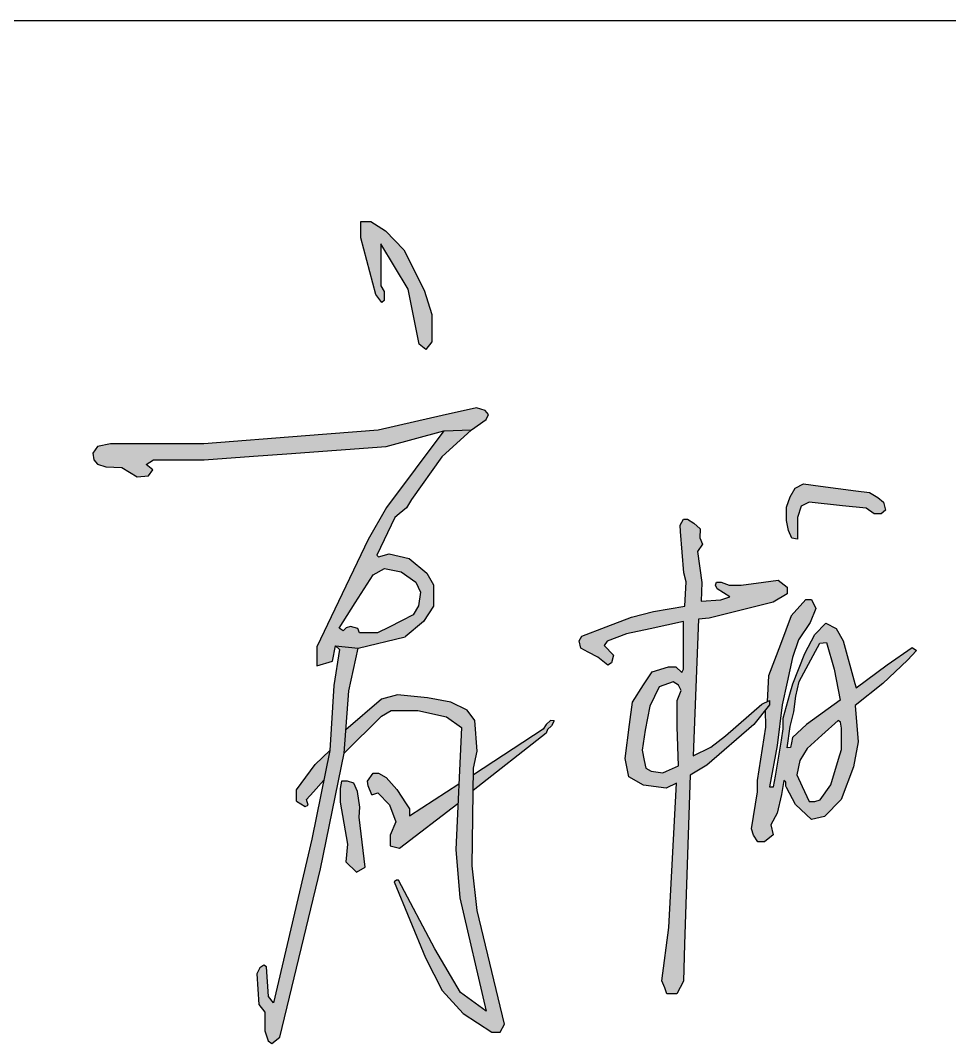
# Model space of a CAD drawing. Extents: x -417156 to 1571408, y 205758 to 1045562.
# Drawn here: x 920035 to 920841, y 1024938 to 1025826 of the extents above; entities that cross this region are included whole.
import ezdxf

# ---------------------------------------------------------------- set-up
doc = ezdxf.new("R2010")
doc.units = 0
doc.header["$LTSCALE"] = 1000
doc.header["$MEASUREMENT"] = 0
doc.layers.get('0').update_dxf_attribs({"linetype": 'CONTINUOUS'})
doc.layers.add('PUB_TITLE', color=4, linetype='CONTINUOUS')

msp = doc.modelspace()

# ---------------------------------------------------------------- hatches: boundary and pattern name
h = msp.add_hatch(color=256)
h.paths.add_polyline_path([(920351.69, 1025643.02), (920339.08, 1025651.35), (920330.54, 1025651.35), (920330.54, 1025637.04), (920343.36, 1025587.95), (920348.48, 1025580.9), (920350.63, 1025582.77), (920350.63, 1025585.54), (920350.63, 1025590.65), (920347.86, 1025595.55), (920347.86, 1025605.99), (920347.86, 1025631.97), (920371.54, 1025592.63), (920380.91, 1025544.72), (920386.67, 1025540.22), (920392.06, 1025546.96), (920392.06, 1025570.66), (920385.23, 1025591.79), (920367.71, 1025626.8)])
h.paths.add_polyline_path([(920402.37, 1025469.5), (920426.3, 1025470.47), (920439.01, 1025479.33), (920441, 1025483.67), (920438.29, 1025487.39), (920430.63, 1025489.59), (920400.93, 1025482.79), (920377.07, 1025477.34), (920345.54, 1025470.12), (920282.3, 1025465.22), (920194.37, 1025458.4), (920113.42, 1025458.4), (920102.04, 1025456.07), (920097.86, 1025450.32), (920098.83, 1025444.51), (920101.94, 1025440.85), (920109.17, 1025438.51), (920123.04, 1025437.87), (920136.57, 1025429.78), (920146.32, 1025430.49), (920150.12, 1025435.72), (920144.18, 1025440.47), (920150.6, 1025444.51), (920194.59, 1025444.51), (920237.4, 1025447.6), (920266.33, 1025449.68), (920352.46, 1025455.9)])
h.paths.add_polyline_path([(920360.02, 1025394.34), (920363.79, 1025397.55), (920370.09, 1025402.92), (920374.29, 1025410.14), (920400.7, 1025447.09), (920426.3, 1025470.47), (920402.37, 1025469.5), (920352.67, 1025403.2), (920336.71, 1025375.21), (920307.93, 1025314.86), (920292.37, 1025282.22), (920292.37, 1025265.78), (920305.8, 1025269.82), (920308.58, 1025283.15), (920327.99, 1025280.93), (920368.95, 1025291.01), (920384.88, 1025304.07), (920393.57, 1025317.52), (920393.57, 1025336.14), (920387.77, 1025346.28), (920372.46, 1025358.92), (920354.98, 1025362.88), (920345.68, 1025360.21), (920344.43, 1025361.89)])
h.paths.add_polyline_path([(920351.05, 1025350.3), (920365.26, 1025347.21), (920378.09, 1025338.39), (920382.22, 1025329.69), (920380.5, 1025317.78), (920375.8, 1025309.87), (920365.6, 1025304.78), (920354.87, 1025299.42), (920344.75, 1025294.37), (920329.14, 1025294.37), (920327.72, 1025298.11), (920321.52, 1025299.92), (920317.81, 1025298.62), (920315.16, 1025296.2), (920311.49, 1025298.53), (920325.48, 1025320.37), (920341.02, 1025344.63)], flags=16)
h.paths.add_polyline_path([(920319.87, 1025243.95), (920327.99, 1025280.93), (920308.58, 1025283.15), (920311.94, 1025279.95), (920306.9, 1025248.75), (920303.51, 1025192.41), (920287.97, 1025115.36), (920254.64, 1024973.29), (920250.21, 1024978.77), (920248.69, 1025004.5), (920246.29, 1025006.1), (920242.91, 1025003.7), (920240.32, 1024998.55), (920242.08, 1024971.89), (920247.09, 1024965.29), (920247.09, 1024948.91), (920250.05, 1024940.26), (920253.3, 1024938.03), (920260.17, 1024943.63), (920295.57, 1025089.66), (920315.85, 1025190.02)])
h.paths.add_polyline_path([(920408.4, 1025234.26), (920388.23, 1025237.9), (920362.16, 1025240.6), (920348.47, 1025236.94), (920317.35, 1025210.2), (920315.85, 1025190.02), (920348.36, 1025222.06), (920356.62, 1025226.97), (920379.85, 1025226.97), (920404.65, 1025221.61), (920417.61, 1025212.24), (920412.87, 1025106.48), (920416.16, 1025064.39), (920439.06, 1024966.08), (920416.77, 1024982.34), (920394.47, 1025020.24), (920363.14, 1025079.68), (920361.22, 1025079.81), (920359.46, 1025078.23), (920386.36, 1025012.49), (920400.83, 1024983.95), (920419.24, 1024964.07), (920444.1, 1024947.92), (920451.31, 1024947.92), (920455.05, 1024954.9), (920431.4, 1025053.51), (920427.09, 1025092.19), (920428.18, 1025177.05), (920431.18, 1025191.59), (920429.27, 1025218.34), (920422.49, 1025227.31)])
h.paths.add_polyline_path([(920303.51, 1025192.41), (920290.84, 1025180.02), (920274.71, 1025158.26), (920274.71, 1025148.25), (920282.04, 1025143.6), (920284.73, 1025144.81), (920283.32, 1025149.63), (920289.32, 1025156.4), (920298.29, 1025166.52)], flags=17)
h.paths.add_polyline_path([(920414.66, 1025146.3), (920415.42, 1025163.33), (920372.52, 1025135.51), (920372.52, 1025141.7), (920369.69, 1025146.07), (920361.69, 1025158.45), (920352.33, 1025168.71), (920345.83, 1025172.63), (920341, 1025172.63), (920336.32, 1025165.69), (920336.76, 1025161.58), (920339.94, 1025153.84), (920345.11, 1025155.56), (920355.24, 1025145.23), (920360.84, 1025130.37), (920355.88, 1025118.75), (920355.88, 1025109.7), (920363.93, 1025107.55)], flags=17)
h.paths.add_polyline_path([(920328.93, 1025134.48), (920329.62, 1025143.21), (920327.59, 1025156.73), (920324.2, 1025164.04), (920318.79, 1025165.55), (920313.63, 1025165.55), (920312.56, 1025159.32), (920312.56, 1025147.55), (920318.74, 1025110.89), (920317.43, 1025095.65), (920326.53, 1025086.82), (920334.3, 1025091.1)])
h.paths.add_polyline_path([(920491.05, 1025207.22), (920492.16, 1025210.62), (920495.63, 1025213.79), (920498.09, 1025217.91), (920494.83, 1025218.35), (920491.18, 1025214.98), (920488.55, 1025210.67), (920428.11, 1025171.13), (920427.93, 1025157.55)])
for color, points in [(250, [(920351.69, 1025643.02), (920339.08, 1025651.35), (920330.54, 1025651.35), (920330.54, 1025637.04), (920343.36, 1025587.95), (920348.48, 1025580.9), (920350.63, 1025582.77), (920350.63, 1025585.54), (920350.63, 1025590.65), (920347.86, 1025595.55), (920347.86, 1025605.99), (920347.86, 1025631.97), (920371.54, 1025592.63), (920380.91, 1025544.72), (920386.67, 1025540.22), (920392.06, 1025546.96), (920392.06, 1025570.66), (920385.23, 1025591.79), (920367.71, 1025626.8)]), (256, [(920097.86, 1025450.32), (920098.83, 1025444.51), (920101.94, 1025440.85), (920109.17, 1025438.51), (920123.04, 1025437.87), (920136.57, 1025429.78), (920146.32, 1025430.49), (920150.12, 1025435.72), (920144.18, 1025440.47), (920150.6, 1025444.51), (920194.59, 1025444.51), (920237.4, 1025447.6), (920266.33, 1025449.68), (920352.46, 1025455.9), (920402.37, 1025469.5), (920426.3, 1025470.47), (920439.01, 1025479.33), (920441, 1025483.67), (920438.29, 1025487.39), (920430.63, 1025489.59), (920400.93, 1025482.79), (920377.07, 1025477.34), (920345.54, 1025470.12), (920282.3, 1025465.22), (920194.37, 1025458.4), (920113.42, 1025458.4), (920102.04, 1025456.07)]), (250, [(920778.8, 1025411.86), (920771.5, 1025416.06), (920759.74, 1025417.59), (920728.94, 1025421.61), (920714.23, 1025423.52), (920707.2, 1025419.85), (920702.73, 1025412.5), (920699.69, 1025403.4), (920699.69, 1025391.74), (920701.28, 1025383.08), (920704.24, 1025376.49), (920709.05, 1025375.69), (920709.05, 1025385.84), (920709.05, 1025394.48), (920712.42, 1025404.36), (920719.33, 1025407.84), (920748.13, 1025404.69), (920768.68, 1025402.45), (920775.75, 1025397.51), (920781.59, 1025397.51), (920785.52, 1025400.77), (920783.84, 1025407.84)]), (256, [(920699.69, 1025391.74), (920701.28, 1025383.08), (920704.24, 1025376.49), (920709.05, 1025375.69), (920709.05, 1025385.84), (920709.05, 1025394.48), (920712.42, 1025404.36), (920719.33, 1025407.84), (920748.13, 1025404.69), (920768.68, 1025402.45), (920775.75, 1025397.51), (920781.59, 1025397.51), (920785.52, 1025400.77), (920783.84, 1025407.84), (920778.8, 1025411.86), (920771.5, 1025416.06), (920759.74, 1025417.59), (920728.94, 1025421.61), (920714.23, 1025423.52), (920707.2, 1025419.85), (920702.73, 1025412.5), (920699.69, 1025403.4)]), (256, [(920428.11, 1025171.13), (920427.93, 1025157.55), (920491.05, 1025207.22), (920492.16, 1025210.62), (920495.63, 1025213.79), (920498.09, 1025217.91), (920494.83, 1025218.35), (920491.18, 1025214.98), (920488.55, 1025210.67)])]:
    msp.add_hatch(color=color).paths.add_polyline_path(points)
h = msp.add_hatch(color=256)
h.paths.add_polyline_path([(920622.32, 1025365.02), (920626.81, 1025371.43), (920624.54, 1025376.68), (920624.59, 1025384.65), (920619.17, 1025389.43), (920613.73, 1025392.96), (920610.2, 1025392.96), (920607.27, 1025387.91), (920607.7, 1025382.38), (920610.49, 1025346.38), (920612.48, 1025338.49), (920611.38, 1025317.44), (920584.36, 1025312.85), (920565.16, 1025308.05), (920543.04, 1025299.48), (920522.06, 1025291.36), (920519.7, 1025287.29), (920521.31, 1025280.95), (920527.57, 1025277.73), (920535.96, 1025273.4), (920544.75, 1025266.19), (920547.81, 1025268.25), (920549.61, 1025274.99), (920541.58, 1025283.36), (920543.95, 1025287.15), (920560.95, 1025293.52), (920581.34, 1025297.97), (920610.33, 1025304.3), (920610.33, 1025262.75), (920608.83, 1025259.99), (920603.53, 1025264.92), (920597.14, 1025264.92), (920582.94, 1025260.55), (920575.67, 1025249.28), (920565.94, 1025234.2), (920563.46, 1025214.77), (920559.71, 1025185.42), (920562.95, 1025169.47), (920575.67, 1025162.08), (920595.34, 1025159.53), (920604.13, 1025163.92), (920597.56, 1025038.76), (920591.6, 1024992.33), (920593.94, 1024986.22), (920595.82, 1024981.3), (920604.44, 1024981.3), (920610.19, 1024992.22), (920611.24, 1025024.37), (920616.01, 1025170.85), (920630.46, 1025179.69), (920671.24, 1025214.85), (920684.73, 1025231.81), (920684.74, 1025235.79), (920678.07, 1025232.58), (920646.54, 1025205.04), (920633.92, 1025195.23), (920618.51, 1025187.76), (920623.22, 1025306.22), (920632.48, 1025307), (920656.82, 1025313.16), (920688.07, 1025321.07), (920700.15, 1025328.15), (920700.15, 1025333.98), (920692.33, 1025340.16), (920679.53, 1025338.35), (920660.36, 1025335.64), (920649.74, 1025335.64), (920643.01, 1025338.41), (920638.86, 1025338.41), (920638.04, 1025335.64), (920639.43, 1025332.63), (920650.33, 1025325.64), (920642.76, 1025322.87), (920625.54, 1025321.83), (920626.21, 1025337.97)])
h.paths.add_polyline_path([(920601.19, 1025251.94), (920605.87, 1025248.9), (920608.31, 1025244.22), (920604.65, 1025235.69), (920604.65, 1025212.73), (920605.87, 1025178.99), (920595.57, 1025174.4), (920592.26, 1025172.99), (920582.32, 1025174.4), (920577.55, 1025177.03), (920576.2, 1025183.63), (920574.39, 1025192.45), (920576.99, 1025209.88), (920581.06, 1025230.81), (920589.19, 1025247.47)], flags=16)
h.paths.add_polyline_path([(920778.8, 1025411.86), (920771.5, 1025416.06), (920759.74, 1025417.59), (920728.94, 1025421.61), (920714.23, 1025423.52), (920707.2, 1025419.85), (920702.73, 1025412.5), (920699.69, 1025403.4), (920699.69, 1025391.74), (920701.28, 1025383.08), (920704.24, 1025376.49), (920709.05, 1025375.69), (920709.05, 1025385.84), (920709.05, 1025394.48), (920712.42, 1025404.36), (920719.33, 1025407.84), (920748.13, 1025404.69), (920768.68, 1025402.45), (920775.75, 1025397.51), (920781.59, 1025397.51), (920785.52, 1025400.77), (920783.84, 1025407.84)])
h.paths.add_polyline_path([(920704.89, 1025273.04), (920710.05, 1025288.28), (920720.14, 1025303.29), (920725.07, 1025315.61), (920721.26, 1025323.39), (920716.23, 1025323.39), (920703.73, 1025309.11), (920694.3, 1025284.14), (920684.09, 1025257.13), (920682.69, 1025234.8), (920684.74, 1025235.79), (920684.73, 1025231.81), (920681.35, 1025227.56), (920681.67, 1025212.54), (920674.5, 1025166.28), (920674.5, 1025156.31), (920669.3, 1025124.23), (920671, 1025118.75), (920674.7, 1025113.07), (920680.39, 1025113.07), (920688.08, 1025119.04), (920686.03, 1025127.79), (920691.52, 1025137.98), (920695.14, 1025154.11), (920697.21, 1025166.13), (920699.1, 1025164.9), (920699.1, 1025161.33), (920699.7, 1025160.2), (920707.44, 1025145.54), (920721.17, 1025132.42), (920732.66, 1025135.05), (920746.85, 1025149.72), (920757.56, 1025178.09), (920761.79, 1025199.73), (920759.12, 1025231.44), (920783.26, 1025250.47), (920804.47, 1025270.74), (920812.38, 1025279.18), (920808.7, 1025281.6), (920786.86, 1025266.73), (920759.93, 1025246.63), (920758.91, 1025250.33), (920748.7, 1025287.36), (920742.55, 1025298.12), (920733.74, 1025302.73), (920724.09, 1025292.95), (920715.56, 1025276.46), (920705.01, 1025250.06), (920702.56, 1025241.18), (920696.83, 1025220.36), (920696.83, 1025211), (920695.13, 1025201.22), (920690.13, 1025169.89), (920688.23, 1025160.77), (920684.8, 1025160.77), (920691.43, 1025196.75), (920695.87, 1025231.85), (920700.18, 1025251.54)])
h.paths.add_polyline_path([(920716.67, 1025263.35), (920722.73, 1025274.7), (920728.4, 1025285.35), (920734.35, 1025286.1), (920741.02, 1025262.8), (920746.09, 1025235.82), (920716.96, 1025214.77), (920704.66, 1025203.69), (920703.83, 1025199), (920703.12, 1025194.98), (920700.13, 1025194.73), (920702.85, 1025213.01), (920705.93, 1025225.73), (920707.64, 1025239.51), (920710.7, 1025252.13)], flags=16)
h.paths.add_polyline_path([(920744.32, 1025218.27), (920746.5, 1025216.83), (920747.18, 1025211.72), (920747.18, 1025193.23), (920744.67, 1025184.89), (920737.93, 1025162.46), (920728.88, 1025149.46), (920724.1, 1025148.08), (920719.28, 1025148.08), (920713.26, 1025161.1), (920708.66, 1025171.08), (920711.13, 1025183.55), (920717.46, 1025194.08), (920730.32, 1025205.66)], flags=16)
h.paths.add_polyline_path([(920960.02, 1025521.32), (920986.85, 1025519.88), (920999.42, 1025516.74), (921017.8, 1025515.17), (921032.09, 1025513.94), (921045.11, 1025510.97), (921067.27, 1025508.68), (921092.47, 1025506.08), (921123.77, 1025506.08), (921142.24, 1025508.03), (921149.63, 1025505.21), (921163.1, 1025508.03), (921167.9, 1025509.78), (921171.44, 1025513.1), (921171.44, 1025516.96), (921167.04, 1025520.07), (921163.18, 1025521.46), (921116.34, 1025519.6), (921106.07, 1025519.2), (921099.91, 1025518.1), (921026.4, 1025527.86), (921010.97, 1025527.86), (920991.54, 1025533.72), (920973.64, 1025533.72), (920961.62, 1025535.08), (920944.41, 1025532.5), (920931.16, 1025527.47), (920923.39, 1025521.39), (920916.65, 1025520.51), (920912.28, 1025513.8), (920908.74, 1025508.5), (920908.74, 1025499.01), (920911.94, 1025494.1), (920916.64, 1025492.02), (920922.52, 1025493.49), (920927.17, 1025506.21), (920936.23, 1025513.31), (920948.96, 1025518.2)])
h.paths.add_polyline_path([(920952.61, 1025374.87), (920943.94, 1025383.87), (920934.59, 1025383.87), (920931.86, 1025380.08), (920940.84, 1025363.65), (920945.37, 1025357.45), (920947.22, 1025350.4), (920950.23, 1025345.15), (920953.96, 1025345.49), (920956.85, 1025348.04), (920957.87, 1025357.55)])
h.paths.add_polyline_path([(921044.48, 1025433.51), (921051.41, 1025434.77), (921054.06, 1025437.19), (921054.2, 1025440.39), (921049.4, 1025449.24), (921043.43, 1025452.41), (921034.96, 1025450.06), (921030.86, 1025443.31), (921006.62, 1025315.82), (920999.96, 1025246.37), (920994.36, 1025239.02), (920994.36, 1025228.24), (920998.77, 1025223.37), (921005.03, 1025225.34), (921013.97, 1025230.21), (921028.47, 1025241.11), (921032.64, 1025251.08), (921044.57, 1025266.46), (921044.86, 1025275.44), (921048.6, 1025279.64), (921048.6, 1025265.49), (921046.96, 1025250.97), (921043.63, 1025233.15), (921042.02, 1025192.93), (921043, 1025147.31), (921037.41, 1025149.79), (921034.51, 1025141.93), (921040.1, 1025131.37), (921040.1, 1025119.58), (921041.89, 1025111.06), (921046.2, 1025107.11), (921047.28, 1025104.1), (921052.3, 1025104.1), (921056.54, 1025105.96), (921058.2, 1025111.27), (921057.98, 1025129.58), (921055.17, 1025136.08), (921055.17, 1025164.22), (921057.44, 1025191.02), (921056.54, 1025229.99), (921060.21, 1025243.91), (921061.07, 1025247.2), (921061.07, 1025253.07), (921062.35, 1025270.2), (921061.88, 1025285.79), (921066.27, 1025303.88), (921083.29, 1025327.83), (921103.97, 1025351.5), (921118.6, 1025362.65), (921125.04, 1025369.22), (921125.87, 1025373.74), (921124.71, 1025379.53), (921111.06, 1025382.26), (921097.6, 1025382.26), (921064.52, 1025383.51), (921050.15, 1025378.17), (921038.31, 1025375.84), (921030.71, 1025375.84), (921030.71, 1025380.49)])
h.paths.add_polyline_path([(921031.04, 1025363.14), (921055.17, 1025362.76), (921057.71, 1025358.44), (921060.38, 1025358.44), (921068.12, 1025358.43), (921062.54, 1025364.53), (921065.2, 1025371.51), (921100.63, 1025369.74), (921102.74, 1025366.51), (921091.68, 1025353.92), (921086.54, 1025351.6), (921078.65, 1025343.89), (921070.4, 1025332.54), (921068.39, 1025332.54), (921067.62, 1025336.78), (921070.67, 1025340.44), (921070.67, 1025344.51), (921064.36, 1025348.78), (921056.85, 1025348.1), (921053.95, 1025340.53), (921055.24, 1025331.99), (921053.6, 1025306.67), (921044.12, 1025290.2), (921028.8, 1025263.62), (921013.97, 1025245.42), (921011.07, 1025246.23), (921014.31, 1025254.43), (921013.87, 1025265.67), (921016.59, 1025269.02), (921016.85, 1025279.29), (921016.03, 1025286.88), (921020.35, 1025291.94), (921020.35, 1025304.41), (921021.65, 1025322.61), (921027.49, 1025358.19)], flags=16)
h.paths.add_polyline_path([(920948.99, 1025245.68), (920941.67, 1025253.3), (920941.67, 1025261.51), (920945.05, 1025273.14), (920946.12, 1025274.42), (920951.08, 1025274.42), (920953.22, 1025279.91), (920950.94, 1025287.13), (920947.19, 1025289.4), (920930.19, 1025282.58), (920927.64, 1025274.69), (920926.17, 1025260.64), (920928.04, 1025249.13), (920942.91, 1025233.4), (920952.42, 1025228.31), (920963.67, 1025224.3), (920977.59, 1025219.33), (920988.3, 1025217.08), (920987.12, 1025212.66), (920943.55, 1025152.18), (920923.98, 1025125.01), (920910.14, 1025100.24), (920894.46, 1025072.18), (920894.46, 1025057.76), (920897.65, 1025048.16), (920909.42, 1025045.28), (920929.83, 1025045.28), (920955.77, 1025045.28), (920978.58, 1025045.28), (921017.73, 1025051.76), (921030.82, 1025053.93), (921058.42, 1025053.93), (921094.69, 1025053.93), (921121.11, 1025059.88), (921147.28, 1025059.88), (921152.81, 1025065.16), (921155.63, 1025067.86), (921155.63, 1025076.44), (921143.2, 1025076.44), (921128.31, 1025073.32), (921107.18, 1025073.32), (921081.72, 1025067.8), (921065.98, 1025069.48), (921049.86, 1025066.16), (921027.8, 1025068.05), (921011.44, 1025063.08), (920977.22, 1025058), (920947.71, 1025056.85), (920931.56, 1025058.75), (920922.3, 1025061.27), (920913.14, 1025059.28), (920909.25, 1025062.43), (920909.25, 1025070.21), (920926.5, 1025100.46), (920944.25, 1025131.59), (920982.5, 1025181.81), (920995.61, 1025204.06), (920999.5, 1025216.75), (920995.31, 1025223.29), (920985.9, 1025228.66), (920978.35, 1025232.97), (920971.3, 1025237), (920960.35, 1025237)])
h.paths.add_polyline_path([(921238.02, 1025098.62), (921233.66, 1025101.96), (921228.36, 1025101.96), (921223.55, 1025096.4), (921223.55, 1025090.84), (921226.8, 1025085.37), (921233.1, 1025085.37), (921239.32, 1025091.4)])
h = msp.add_hatch(color=250)
h.paths.add_polyline_path([(920266.33, 1025449.68), (920352.46, 1025455.9), (920402.37, 1025469.5), (920426.3, 1025470.47), (920439.01, 1025479.33), (920441, 1025483.67), (920438.29, 1025487.39), (920430.63, 1025489.59), (920400.93, 1025482.79), (920377.07, 1025477.34), (920345.54, 1025470.12), (920282.3, 1025465.22), (920194.37, 1025458.4), (920113.42, 1025458.4), (920102.04, 1025456.07), (920097.86, 1025450.32), (920098.83, 1025444.51), (920101.94, 1025440.85), (920109.17, 1025438.51), (920123.04, 1025437.87), (920136.57, 1025429.78), (920146.32, 1025430.49), (920150.12, 1025435.72), (920144.18, 1025440.47), (920150.6, 1025444.51), (920194.59, 1025444.51), (920237.4, 1025447.6)])
h.paths.add_polyline_path([(920400.7, 1025447.09), (920426.3, 1025470.47), (920402.37, 1025469.5), (920352.67, 1025403.2), (920336.71, 1025375.21), (920307.93, 1025314.86), (920292.37, 1025282.22), (920292.37, 1025265.78), (920305.8, 1025269.82), (920308.58, 1025283.15), (920327.99, 1025280.93), (920368.95, 1025291.01), (920384.88, 1025304.07), (920393.57, 1025317.52), (920393.57, 1025336.14), (920387.77, 1025346.28), (920372.46, 1025358.92), (920354.98, 1025362.88), (920345.68, 1025360.21), (920344.43, 1025361.89), (920360.02, 1025394.34), (920363.79, 1025397.55), (920370.09, 1025402.92), (920374.29, 1025410.14)])
h.paths.add_polyline_path([(920365.26, 1025347.21), (920378.09, 1025338.39), (920382.22, 1025329.69), (920380.5, 1025317.78), (920375.8, 1025309.87), (920365.6, 1025304.78), (920354.87, 1025299.42), (920344.75, 1025294.37), (920329.14, 1025294.37), (920327.72, 1025298.11), (920321.52, 1025299.92), (920317.81, 1025298.62), (920315.16, 1025296.2), (920311.49, 1025298.53), (920325.48, 1025320.37), (920341.02, 1025344.63), (920351.05, 1025350.3)], flags=16)
h.paths.add_polyline_path([(920327.99, 1025280.93), (920308.58, 1025283.15), (920311.94, 1025279.95), (920306.9, 1025248.75), (920303.51, 1025192.41), (920287.97, 1025115.36), (920254.64, 1024973.29), (920250.21, 1024978.77), (920248.69, 1025004.5), (920246.29, 1025006.1), (920242.91, 1025003.7), (920240.32, 1024998.55), (920242.08, 1024971.89), (920247.09, 1024965.29), (920247.09, 1024948.91), (920250.05, 1024940.26), (920253.3, 1024938.03), (920260.17, 1024943.63), (920295.57, 1025089.66), (920315.85, 1025190.02), (920319.87, 1025243.95)])
h.paths.add_polyline_path([(920303.51, 1025192.41), (920290.84, 1025180.02), (920274.71, 1025158.26), (920274.71, 1025148.25), (920282.04, 1025143.6), (920284.73, 1025144.81), (920283.32, 1025149.63), (920289.32, 1025156.4), (920298.29, 1025166.52)], flags=17)
h.paths.add_polyline_path([(920408.4, 1025234.26), (920388.23, 1025237.9), (920362.16, 1025240.6), (920348.47, 1025236.94), (920317.35, 1025210.2), (920315.85, 1025190.02), (920348.36, 1025222.06), (920356.62, 1025226.97), (920379.85, 1025226.97), (920404.65, 1025221.61), (920417.61, 1025212.24), (920412.87, 1025106.48), (920416.16, 1025064.39), (920439.06, 1024966.08), (920416.77, 1024982.34), (920394.47, 1025020.24), (920363.14, 1025079.68), (920361.22, 1025079.81), (920359.46, 1025078.23), (920386.36, 1025012.49), (920400.83, 1024983.95), (920419.24, 1024964.07), (920444.1, 1024947.92), (920451.31, 1024947.92), (920455.05, 1024954.9), (920431.4, 1025053.51), (920427.09, 1025092.19), (920428.18, 1025177.05), (920431.18, 1025191.59), (920429.27, 1025218.34), (920422.49, 1025227.31)])
h.paths.add_polyline_path([(920369.69, 1025146.07), (920361.69, 1025158.45), (920352.33, 1025168.71), (920345.83, 1025172.63), (920341, 1025172.63), (920336.32, 1025165.69), (920336.76, 1025161.58), (920339.94, 1025153.84), (920345.11, 1025155.56), (920355.24, 1025145.23), (920360.84, 1025130.37), (920355.88, 1025118.75), (920355.88, 1025109.7), (920363.93, 1025107.55), (920414.66, 1025146.3), (920415.42, 1025163.33), (920372.52, 1025135.51), (920372.52, 1025141.7)], flags=17)
h.paths.add_polyline_path([(920491.05, 1025207.22), (920492.16, 1025210.62), (920495.63, 1025213.79), (920498.09, 1025217.91), (920494.83, 1025218.35), (920491.18, 1025214.98), (920488.55, 1025210.67), (920428.11, 1025171.13), (920427.93, 1025157.55)])
h.paths.add_polyline_path([(920329.62, 1025143.21), (920327.59, 1025156.73), (920324.2, 1025164.04), (920318.79, 1025165.55), (920313.63, 1025165.55), (920312.56, 1025159.32), (920312.56, 1025147.55), (920318.74, 1025110.89), (920317.43, 1025095.65), (920326.53, 1025086.82), (920334.3, 1025091.1), (920328.93, 1025134.48)])
h = msp.add_hatch(color=256)
h.paths.add_polyline_path([(920344.43, 1025361.89), (920360.02, 1025394.34), (920363.79, 1025397.55), (920370.09, 1025402.92), (920374.29, 1025410.14), (920400.7, 1025447.09), (920426.3, 1025470.47), (920402.37, 1025469.5), (920352.67, 1025403.2), (920336.71, 1025375.21), (920307.93, 1025314.86), (920292.37, 1025282.22), (920292.37, 1025265.78), (920305.8, 1025269.82), (920308.58, 1025283.15), (920327.99, 1025280.93), (920368.95, 1025291.01), (920384.88, 1025304.07), (920393.57, 1025317.52), (920393.57, 1025336.14), (920387.77, 1025346.28), (920372.46, 1025358.92), (920354.98, 1025362.88), (920345.68, 1025360.21)])
h.paths.add_polyline_path([(920351.05, 1025350.3), (920365.26, 1025347.21), (920378.09, 1025338.39), (920382.22, 1025329.69), (920380.5, 1025317.78), (920375.8, 1025309.87), (920365.6, 1025304.78), (920354.87, 1025299.42), (920344.75, 1025294.37), (920329.14, 1025294.37), (920327.72, 1025298.11), (920321.52, 1025299.92), (920317.81, 1025298.62), (920315.16, 1025296.2), (920311.49, 1025298.53), (920325.48, 1025320.37), (920341.02, 1025344.63)], flags=16)
h.paths.add_polyline_path([(920327.99, 1025280.93), (920308.58, 1025283.15), (920311.94, 1025279.95), (920306.9, 1025248.75), (920303.51, 1025192.41), (920287.97, 1025115.36), (920254.64, 1024973.29), (920250.21, 1024978.77), (920248.69, 1025004.5), (920246.29, 1025006.1), (920242.91, 1025003.7), (920240.32, 1024998.55), (920242.08, 1024971.89), (920247.09, 1024965.29), (920247.09, 1024948.91), (920250.05, 1024940.26), (920253.3, 1024938.03), (920260.17, 1024943.63), (920295.57, 1025089.66), (920315.85, 1025190.02), (920319.87, 1025243.95)])
h.paths.add_polyline_path([(920348.36, 1025222.06), (920356.62, 1025226.97), (920379.85, 1025226.97), (920404.65, 1025221.61), (920417.61, 1025212.24), (920412.87, 1025106.48), (920416.16, 1025064.39), (920439.06, 1024966.08), (920416.77, 1024982.34), (920394.47, 1025020.24), (920363.14, 1025079.68), (920361.22, 1025079.81), (920359.46, 1025078.23), (920386.36, 1025012.49), (920400.83, 1024983.95), (920419.24, 1024964.07), (920444.1, 1024947.92), (920451.31, 1024947.92), (920455.05, 1024954.9), (920431.4, 1025053.51), (920427.09, 1025092.19), (920428.18, 1025177.05), (920431.18, 1025191.59), (920429.27, 1025218.34), (920422.49, 1025227.31), (920408.4, 1025234.26), (920388.23, 1025237.9), (920362.16, 1025240.6), (920348.47, 1025236.94), (920317.35, 1025210.2), (920315.85, 1025190.02)])
h.paths.add_polyline_path([(920303.51, 1025192.41), (920290.84, 1025180.02), (920274.71, 1025158.26), (920274.71, 1025148.25), (920282.04, 1025143.6), (920284.73, 1025144.81), (920283.32, 1025149.63), (920289.32, 1025156.4), (920298.29, 1025166.52)], flags=17)
h.paths.add_polyline_path([(920328.93, 1025134.48), (920329.62, 1025143.21), (920327.59, 1025156.73), (920324.2, 1025164.04), (920318.79, 1025165.55), (920313.63, 1025165.55), (920312.56, 1025159.32), (920312.56, 1025147.55), (920318.74, 1025110.89), (920317.43, 1025095.65), (920326.53, 1025086.82), (920334.3, 1025091.1)])
h.paths.add_polyline_path([(920414.66, 1025146.3), (920415.42, 1025163.33), (920372.52, 1025135.51), (920372.52, 1025141.7), (920369.69, 1025146.07), (920361.69, 1025158.45), (920352.33, 1025168.71), (920345.83, 1025172.63), (920341, 1025172.63), (920336.32, 1025165.69), (920336.76, 1025161.58), (920339.94, 1025153.84), (920345.11, 1025155.56), (920355.24, 1025145.23), (920360.84, 1025130.37), (920355.88, 1025118.75), (920355.88, 1025109.7), (920363.93, 1025107.55)], flags=17)
h = msp.add_hatch(color=256)
h.paths.add_polyline_path([(920699.69, 1025391.74), (920701.28, 1025383.08), (920704.24, 1025376.49), (920709.05, 1025375.69), (920709.05, 1025385.84), (920709.05, 1025394.48), (920712.42, 1025404.36), (920719.33, 1025407.84), (920748.13, 1025404.69), (920768.68, 1025402.45), (920775.75, 1025397.51), (920781.59, 1025397.51), (920785.52, 1025400.77), (920783.84, 1025407.84), (920778.8, 1025411.86), (920771.5, 1025416.06), (920759.74, 1025417.59), (920728.94, 1025421.61), (920714.23, 1025423.52), (920707.2, 1025419.85), (920702.73, 1025412.5), (920699.69, 1025403.4)])
h.paths.add_polyline_path([(920674.5, 1025156.31), (920669.3, 1025124.23), (920671, 1025118.75), (920674.7, 1025113.07), (920680.39, 1025113.07), (920688.08, 1025119.04), (920686.03, 1025127.79), (920691.52, 1025137.98), (920695.14, 1025154.11), (920697.21, 1025166.13), (920699.1, 1025164.9), (920699.1, 1025161.33), (920699.7, 1025160.2), (920707.44, 1025145.54), (920721.17, 1025132.42), (920732.66, 1025135.05), (920746.85, 1025149.72), (920757.56, 1025178.09), (920761.79, 1025199.73), (920759.12, 1025231.44), (920783.26, 1025250.47), (920804.47, 1025270.74), (920812.38, 1025279.18), (920808.7, 1025281.6), (920786.86, 1025266.73), (920759.93, 1025246.63), (920758.91, 1025250.33), (920748.7, 1025287.36), (920742.55, 1025298.12), (920733.74, 1025302.73), (920724.09, 1025292.95), (920715.56, 1025276.46), (920705.01, 1025250.06), (920702.56, 1025241.18), (920696.83, 1025220.36), (920696.83, 1025211), (920695.13, 1025201.22), (920690.13, 1025169.89), (920688.23, 1025160.77), (920684.8, 1025160.77), (920691.43, 1025196.75), (920695.87, 1025231.85), (920700.18, 1025251.54), (920704.89, 1025273.04), (920710.05, 1025288.28), (920720.14, 1025303.29), (920725.07, 1025315.61), (920721.26, 1025323.39), (920716.23, 1025323.39), (920703.73, 1025309.11), (920694.3, 1025284.14), (920684.09, 1025257.13), (920682.69, 1025234.8), (920684.74, 1025235.79), (920684.73, 1025231.81), (920681.35, 1025227.56), (920681.67, 1025212.54), (920674.5, 1025166.28)])
h.paths.add_polyline_path([(920700.13, 1025194.73), (920702.85, 1025213.01), (920705.93, 1025225.73), (920707.64, 1025239.51), (920710.7, 1025252.13), (920716.67, 1025263.35), (920722.73, 1025274.7), (920728.4, 1025285.35), (920734.35, 1025286.1), (920741.02, 1025262.8), (920746.09, 1025235.82), (920716.96, 1025214.77), (920704.66, 1025203.69), (920703.83, 1025199), (920703.12, 1025194.98)], flags=16)
h.paths.add_polyline_path([(920708.66, 1025171.08), (920711.13, 1025183.55), (920717.46, 1025194.08), (920730.32, 1025205.66), (920746.09, 1025219.86), (920747.18, 1025211.72), (920747.18, 1025193.23), (920744.67, 1025184.89), (920737.93, 1025162.46), (920727.92, 1025148.08), (920719.28, 1025148.08), (920713.26, 1025161.1)], flags=16)
h = msp.add_hatch(color=250)
h.paths.add_polyline_path([(920622.32, 1025365.02), (920626.81, 1025371.43), (920624.54, 1025376.68), (920624.59, 1025384.65), (920619.17, 1025389.43), (920613.73, 1025392.96), (920610.2, 1025392.96), (920607.27, 1025387.91), (920607.7, 1025382.38), (920610.49, 1025346.38), (920612.48, 1025338.49), (920611.38, 1025317.44), (920584.36, 1025312.85), (920565.16, 1025308.05), (920543.04, 1025299.48), (920522.06, 1025291.36), (920519.7, 1025287.29), (920521.31, 1025280.95), (920527.57, 1025277.73), (920535.96, 1025273.4), (920544.75, 1025266.19), (920547.81, 1025268.25), (920549.61, 1025274.99), (920541.58, 1025283.36), (920543.95, 1025287.15), (920560.95, 1025293.52), (920581.34, 1025297.97), (920610.33, 1025304.3), (920610.33, 1025262.75), (920608.83, 1025259.99), (920603.53, 1025264.92), (920597.14, 1025264.92), (920582.94, 1025260.55), (920575.67, 1025249.28), (920565.94, 1025234.2), (920563.46, 1025214.77), (920559.71, 1025185.42), (920562.95, 1025169.47), (920575.67, 1025162.08), (920595.34, 1025159.53), (920604.13, 1025163.92), (920597.56, 1025038.76), (920591.6, 1024992.33), (920593.94, 1024986.22), (920595.82, 1024981.3), (920604.44, 1024981.3), (920610.19, 1024992.22), (920611.24, 1025024.37), (920616.01, 1025170.85), (920630.46, 1025179.69), (920671.24, 1025214.85), (920684.73, 1025231.81), (920684.74, 1025235.79), (920678.07, 1025232.58), (920646.54, 1025205.04), (920633.92, 1025195.23), (920618.51, 1025187.76), (920623.22, 1025306.22), (920632.48, 1025307), (920656.82, 1025313.16), (920688.07, 1025321.07), (920700.15, 1025328.15), (920700.15, 1025333.98), (920692.33, 1025340.16), (920679.53, 1025338.35), (920660.36, 1025335.64), (920649.74, 1025335.64), (920643.01, 1025338.41), (920638.86, 1025338.41), (920638.04, 1025335.64), (920639.43, 1025332.63), (920650.33, 1025325.64), (920642.76, 1025322.87), (920625.54, 1025321.83), (920626.21, 1025337.97)])
h.paths.add_polyline_path([(920601.19, 1025251.94), (920605.87, 1025248.9), (920608.31, 1025244.22), (920604.65, 1025235.69), (920604.65, 1025212.73), (920605.87, 1025178.99), (920595.57, 1025174.4), (920592.26, 1025172.99), (920582.32, 1025174.4), (920577.55, 1025177.03), (920576.2, 1025183.63), (920574.39, 1025192.45), (920576.99, 1025209.88), (920581.06, 1025230.81), (920589.19, 1025247.47)], flags=16)
h = msp.add_hatch(color=250)
h.paths.add_polyline_path([(920704.89, 1025273.04), (920710.05, 1025288.28), (920720.14, 1025303.29), (920725.07, 1025315.61), (920721.26, 1025323.39), (920716.23, 1025323.39), (920703.73, 1025309.11), (920694.3, 1025284.14), (920684.09, 1025257.13), (920682.69, 1025234.8), (920684.74, 1025235.79), (920684.73, 1025231.81), (920681.35, 1025227.56), (920681.67, 1025212.54), (920674.5, 1025166.28), (920674.5, 1025156.31), (920669.3, 1025124.23), (920671, 1025118.75), (920674.7, 1025113.07), (920680.39, 1025113.07), (920688.08, 1025119.04), (920686.03, 1025127.79), (920691.52, 1025137.98), (920695.14, 1025154.11), (920697.21, 1025166.13), (920699.1, 1025164.9), (920699.1, 1025161.33), (920699.7, 1025160.2), (920707.44, 1025145.54), (920721.17, 1025132.42), (920732.66, 1025135.05), (920746.85, 1025149.72), (920757.56, 1025178.09), (920761.79, 1025199.73), (920759.12, 1025231.44), (920783.26, 1025250.47), (920804.47, 1025270.74), (920812.38, 1025279.18), (920808.7, 1025281.6), (920786.86, 1025266.73), (920759.93, 1025246.63), (920758.91, 1025250.33), (920748.7, 1025287.36), (920742.55, 1025298.12), (920733.74, 1025302.73), (920724.09, 1025292.95), (920715.56, 1025276.46), (920705.01, 1025250.06), (920702.56, 1025241.18), (920696.83, 1025220.36), (920696.83, 1025211), (920695.13, 1025201.22), (920690.13, 1025169.89), (920688.23, 1025160.77), (920684.8, 1025160.77), (920691.43, 1025196.75), (920695.87, 1025231.85), (920700.18, 1025251.54)])
h.paths.add_polyline_path([(920716.67, 1025263.35), (920722.73, 1025274.7), (920728.4, 1025285.35), (920734.35, 1025286.1), (920741.02, 1025262.8), (920746.09, 1025235.82), (920716.96, 1025214.77), (920704.66, 1025203.69), (920703.83, 1025199), (920703.12, 1025194.98), (920700.13, 1025194.73), (920702.85, 1025213.01), (920705.93, 1025225.73), (920707.64, 1025239.51), (920710.7, 1025252.13)], flags=16)
h.paths.add_polyline_path([(920744.32, 1025218.27), (920746.5, 1025216.83), (920747.18, 1025211.72), (920747.18, 1025193.23), (920744.67, 1025184.89), (920737.93, 1025162.46), (920728.88, 1025149.46), (920724.1, 1025148.08), (920719.28, 1025148.08), (920713.26, 1025161.1), (920708.66, 1025171.08), (920711.13, 1025183.55), (920717.46, 1025194.08), (920730.32, 1025205.66)], flags=16)

# ---------------------------------------------------------------- linework, layer by layer
for p, q in [((920330.54, 1025637.04), (920330.54, 1025651.35)), ((920330.54, 1025651.35), (920339.08, 1025651.35)), ((920339.08, 1025651.35), (920351.69, 1025643.02)), ((920351.69, 1025643.02), (920367.71, 1025626.8)), ((920343.36, 1025587.95), (920330.54, 1025637.04)), ((920371.54, 1025592.63), (920347.86, 1025631.97)), ((920347.86, 1025631.97), (920347.86, 1025605.99)), ((920367.71, 1025626.8), (920385.23, 1025591.79)), ((920347.86, 1025605.99), (920347.86, 1025595.55)), ((920347.86, 1025595.55), (920350.63, 1025590.65)), ((920348.48, 1025580.9), (920343.36, 1025587.95)), ((920350.63, 1025590.65), (920350.63, 1025585.54)), ((920380.91, 1025544.72), (920371.54, 1025592.63)), ((920385.23, 1025591.79), (920392.06, 1025570.66)), ((920350.63, 1025582.77), (920348.48, 1025580.9)), ((920350.63, 1025585.54), (920350.63, 1025582.77)), ((920392.06, 1025570.66), (920392.06, 1025546.96)), ((920386.67, 1025540.22), (920380.91, 1025544.72)), ((920392.06, 1025546.96), (920386.67, 1025540.22)), ((920430.63, 1025489.59), (920400.93, 1025482.79)), ((920438.29, 1025487.39), (920430.63, 1025489.59)), ((920400.93, 1025482.79), (920377.07, 1025477.34)), ((920441, 1025483.67), (920438.29, 1025487.39)), ((920439.01, 1025479.33), (920441, 1025483.67)), ((920377.07, 1025477.34), (920345.54, 1025470.12)), ((920426.3, 1025470.47), (920400.7, 1025447.09)), ((920402.37, 1025469.5), (920426.3, 1025470.47)), ((920426.3, 1025470.47), (920439.01, 1025479.33)), ((920282.3, 1025465.22), (920194.37, 1025458.4)), ((920345.54, 1025470.12), (920282.3, 1025465.22)), ((920352.46, 1025455.9), (920402.37, 1025469.5)), ((920402.37, 1025469.5), (920352.67, 1025403.2)), ((920102.04, 1025456.07), (920097.86, 1025450.32)), ((920113.42, 1025458.4), (920102.04, 1025456.07)), ((920194.37, 1025458.4), (920113.42, 1025458.4)), ((920266.33, 1025449.68), (920352.46, 1025455.9)), ((920097.86, 1025450.32), (920098.83, 1025444.51)), ((920098.83, 1025444.51), (920101.94, 1025440.85)), ((920144.18, 1025440.47), (920150.6, 1025444.51)), ((920150.6, 1025444.51), (920194.59, 1025444.51)), ((920194.59, 1025444.51), (920237.4, 1025447.6)), ((920237.4, 1025447.6), (920266.33, 1025449.68)), ((920400.7, 1025447.09), (920374.29, 1025410.14)), ((920101.94, 1025440.85), (920109.17, 1025438.51)), ((920109.17, 1025438.51), (920123.04, 1025437.87)), ((920123.04, 1025437.87), (920136.57, 1025429.78)), ((920150.12, 1025435.72), (920144.18, 1025440.47)), ((920146.32, 1025430.49), (920150.12, 1025435.72)), ((920136.57, 1025429.78), (920146.32, 1025430.49)), ((920702.73, 1025412.5), (920707.2, 1025419.85)), ((920707.2, 1025419.85), (920714.23, 1025423.52)), ((920714.23, 1025423.52), (920728.94, 1025421.61)), ((920728.94, 1025421.61), (920759.74, 1025417.59)), ((920759.74, 1025417.59), (920771.5, 1025416.06)), ((920374.29, 1025410.14), (920370.09, 1025402.92)), ((920699.69, 1025403.4), (920702.73, 1025412.5)), ((920771.5, 1025416.06), (920778.8, 1025411.86)), ((920778.8, 1025411.86), (920783.84, 1025407.84)), ((920352.67, 1025403.2), (920336.71, 1025375.21)), ((920370.09, 1025402.92), (920363.79, 1025397.55)), ((920699.69, 1025391.74), (920699.69, 1025403.4)), ((920712.42, 1025404.36), (920709.05, 1025394.48)), ((920719.33, 1025407.84), (920712.42, 1025404.36)), ((920748.13, 1025404.69), (920719.33, 1025407.84)), ((920768.68, 1025402.45), (920748.13, 1025404.69)), ((920775.75, 1025397.51), (920768.68, 1025402.45)), ((920785.52, 1025400.77), (920781.59, 1025397.51)), ((920783.84, 1025407.84), (920785.52, 1025400.77)), ((920360.02, 1025394.34), (920344.43, 1025361.89)), ((920363.79, 1025397.55), (920360.02, 1025394.34)), ((920607.27, 1025387.91), (920610.2, 1025392.96)), ((920610.2, 1025392.96), (920613.73, 1025392.96)), ((920613.73, 1025392.96), (920619.17, 1025389.43)), ((920701.28, 1025383.08), (920699.69, 1025391.74)), ((920709.05, 1025394.48), (920709.05, 1025385.84)), ((920781.59, 1025397.51), (920775.75, 1025397.51)), ((920607.7, 1025382.38), (920607.27, 1025387.91)), ((920610.49, 1025346.38), (920607.7, 1025382.38)), ((920619.17, 1025389.43), (920624.59, 1025384.65)), ((920624.59, 1025384.65), (920624.54, 1025376.68)), ((920704.24, 1025376.49), (920701.28, 1025383.08)), ((920709.05, 1025385.84), (920709.05, 1025375.69)), ((920336.71, 1025375.21), (920307.93, 1025314.86)), ((920624.54, 1025376.68), (920626.81, 1025371.43)), ((920709.05, 1025375.69), (920704.24, 1025376.49)), ((920626.81, 1025371.43), (920622.32, 1025365.02)), ((920622.32, 1025365.02), (920626.21, 1025337.97)), ((920344.43, 1025361.89), (920345.68, 1025360.21)), ((920345.68, 1025360.21), (920354.98, 1025362.88)), ((920354.98, 1025362.88), (920372.46, 1025358.92)), ((920372.46, 1025358.92), (920387.77, 1025346.28)), ((920341.02, 1025344.63), (920351.05, 1025350.3)), ((920351.05, 1025350.3), (920365.26, 1025347.21)), ((920365.26, 1025347.21), (920378.09, 1025338.39)), ((920387.77, 1025346.28), (920393.57, 1025336.14)), ((920612.48, 1025338.49), (920610.49, 1025346.38)), ((920325.48, 1025320.37), (920341.02, 1025344.63)), ((920378.09, 1025338.39), (920382.22, 1025329.69)), ((920611.38, 1025317.44), (920612.48, 1025338.49)), ((920626.21, 1025337.97), (920625.54, 1025321.83)), ((920638.04, 1025335.64), (920638.86, 1025338.41)), ((920638.86, 1025338.41), (920643.01, 1025338.41)), ((920643.01, 1025338.41), (920649.74, 1025335.64)), ((920660.36, 1025335.64), (920679.53, 1025338.35)), ((920679.53, 1025338.35), (920692.33, 1025340.16)), ((920692.33, 1025340.16), (920700.15, 1025333.98)), ((920382.22, 1025329.69), (920380.5, 1025317.78)), ((920393.57, 1025336.14), (920393.57, 1025317.52)), ((920639.43, 1025332.63), (920638.04, 1025335.64)), ((920650.33, 1025325.64), (920639.43, 1025332.63)), ((920649.74, 1025335.64), (920660.36, 1025335.64)), ((920700.15, 1025333.98), (920700.15, 1025328.15)), ((920311.49, 1025298.53), (920325.48, 1025320.37)), ((920625.54, 1025321.83), (920642.76, 1025322.87)), ((920642.76, 1025322.87), (920650.33, 1025325.64)), ((920688.07, 1025321.07), (920656.82, 1025313.16)), ((920700.15, 1025328.15), (920688.07, 1025321.07)), ((920716.23, 1025323.39), (920703.73, 1025309.11)), ((920716.23, 1025323.39), (920721.26, 1025323.39)), ((920721.26, 1025323.39), (920725.07, 1025315.61)), ((920307.93, 1025314.86), (920292.37, 1025282.22)), ((920380.5, 1025317.78), (920375.8, 1025309.87)), ((920393.57, 1025317.52), (920384.88, 1025304.07)), ((920565.16, 1025308.05), (920584.36, 1025312.85)), ((920584.36, 1025312.85), (920611.38, 1025317.44)), ((920656.82, 1025313.16), (920632.48, 1025307)), ((920725.07, 1025315.61), (920720.14, 1025303.29)), ((920365.6, 1025304.78), (920354.87, 1025299.42)), ((920375.8, 1025309.87), (920365.6, 1025304.78)), ((920384.88, 1025304.07), (920368.95, 1025291.01)), ((920543.04, 1025299.48), (920565.16, 1025308.05)), ((920610.33, 1025304.3), (920581.34, 1025297.97)), ((920610.33, 1025262.75), (920610.33, 1025304.3)), ((920623.22, 1025306.22), (920618.51, 1025187.76)), ((920632.48, 1025307), (920623.22, 1025306.22)), ((920703.73, 1025309.11), (920694.3, 1025284.14)), ((920720.14, 1025303.29), (920710.05, 1025288.28)), ((920724.09, 1025292.95), (920733.74, 1025302.73)), ((920733.74, 1025302.73), (920742.55, 1025298.12)), ((920315.16, 1025296.2), (920311.49, 1025298.53)), ((920317.81, 1025298.62), (920315.16, 1025296.2)), ((920321.52, 1025299.92), (920317.81, 1025298.62)), ((920327.72, 1025298.11), (920321.52, 1025299.92)), ((920329.14, 1025294.37), (920327.72, 1025298.11)), ((920344.75, 1025294.37), (920329.14, 1025294.37)), ((920354.87, 1025299.42), (920344.75, 1025294.37)), ((920522.06, 1025291.36), (920543.04, 1025299.48)), ((920560.95, 1025293.52), (920543.95, 1025287.15)), ((920581.34, 1025297.97), (920560.95, 1025293.52)), ((920715.56, 1025276.46), (920724.09, 1025292.95)), ((920742.55, 1025298.12), (920748.7, 1025287.36)), ((920327.99, 1025280.93), (920368.95, 1025291.01)), ((920519.7, 1025287.29), (920522.06, 1025291.36)), ((920521.31, 1025280.95), (920519.7, 1025287.29)), ((920543.95, 1025287.15), (920541.58, 1025283.36)), ((920694.3, 1025284.14), (920684.09, 1025257.13)), ((920710.05, 1025288.28), (920704.89, 1025273.04)), ((920722.73, 1025274.7), (920728.4, 1025285.35)), ((920728.4, 1025285.35), (920734.35, 1025286.1)), ((920734.35, 1025286.1), (920741.02, 1025262.8)), ((920748.7, 1025287.36), (920758.91, 1025250.33)), ((920292.37, 1025282.22), (920292.37, 1025265.78)), ((920305.8, 1025269.82), (920308.58, 1025283.15)), ((920311.94, 1025279.95), (920306.9, 1025248.75)), ((920308.58, 1025283.15), (920327.99, 1025280.93)), ((920308.58, 1025283.15), (920311.94, 1025279.95)), ((920319.87, 1025243.95), (920327.99, 1025280.93)), ((920527.57, 1025277.73), (920521.31, 1025280.95)), ((920535.96, 1025273.4), (920527.57, 1025277.73)), ((920541.58, 1025283.36), (920549.61, 1025274.99)), ((920705.01, 1025250.06), (920715.56, 1025276.46)), ((920786.86, 1025266.73), (920808.7, 1025281.6)), ((920812.38, 1025279.18), (920804.47, 1025270.74)), ((920808.7, 1025281.6), (920812.38, 1025279.18)), ((920292.37, 1025265.78), (920305.8, 1025269.82)), ((920544.75, 1025266.19), (920535.96, 1025273.4)), ((920547.81, 1025268.25), (920544.75, 1025266.19)), ((920549.61, 1025274.99), (920547.81, 1025268.25)), ((920704.89, 1025273.04), (920700.18, 1025251.54)), ((920716.67, 1025263.35), (920722.73, 1025274.7)), ((920759.93, 1025246.63), (920786.86, 1025266.73)), ((920804.47, 1025270.74), (920783.26, 1025250.47)), ((920575.67, 1025249.28), (920582.94, 1025260.55)), ((920582.94, 1025260.55), (920597.14, 1025264.92)), ((920597.14, 1025264.92), (920603.53, 1025264.92)), ((920603.53, 1025264.92), (920608.83, 1025259.99)), ((920608.83, 1025259.99), (920610.33, 1025262.75)), ((920710.7, 1025252.13), (920716.67, 1025263.35)), ((920741.02, 1025262.8), (920746.09, 1025235.82)), ((920306.9, 1025248.75), (920303.51, 1025192.41)), ((920565.94, 1025234.2), (920575.67, 1025249.28)), ((920601.19, 1025251.94), (920589.19, 1025247.47)), ((920605.87, 1025248.9), (920601.19, 1025251.94)), ((920608.31, 1025244.22), (920605.87, 1025248.9)), ((920684.09, 1025257.13), (920682.69, 1025234.8)), ((920700.18, 1025251.54), (920695.87, 1025231.85)), ((920702.56, 1025241.18), (920705.01, 1025250.06)), ((920707.64, 1025239.51), (920710.7, 1025252.13)), ((920758.91, 1025250.33), (920759.93, 1025246.63)), ((920783.26, 1025250.47), (920759.12, 1025231.44)), ((920315.85, 1025190.02), (920319.87, 1025243.95)), ((920362.16, 1025240.6), (920348.47, 1025236.94)), ((920388.23, 1025237.9), (920362.16, 1025240.6)), ((920589.19, 1025247.47), (920581.06, 1025230.81)), ((920604.65, 1025235.69), (920608.31, 1025244.22)), ((920696.83, 1025220.36), (920702.56, 1025241.18)), ((920348.47, 1025236.94), (920317.35, 1025210.2)), ((920408.4, 1025234.26), (920388.23, 1025237.9)), ((920422.49, 1025227.31), (920408.4, 1025234.26)), ((920563.46, 1025214.77), (920565.94, 1025234.2)), ((920581.06, 1025230.81), (920576.99, 1025209.88)), ((920604.65, 1025212.73), (920604.65, 1025235.69)), ((920646.54, 1025205.04), (920678.07, 1025232.58)), ((920684.73, 1025231.81), (920671.24, 1025214.85)), ((920678.07, 1025232.58), (920684.74, 1025235.79)), ((920684.74, 1025235.79), (920684.73, 1025231.81)), ((920695.87, 1025231.85), (920691.43, 1025196.75)), ((920705.93, 1025225.73), (920707.64, 1025239.51)), ((920746.09, 1025235.82), (920716.96, 1025214.77)), ((920759.12, 1025231.44), (920761.79, 1025199.73)), ((920315.85, 1025190.02), (920348.36, 1025222.06)), ((920348.36, 1025222.06), (920356.62, 1025226.97)), ((920356.62, 1025226.97), (920379.85, 1025226.97)), ((920379.85, 1025226.97), (920404.65, 1025221.61)), ((920429.27, 1025218.34), (920422.49, 1025227.31)), ((920681.67, 1025212.54), (920681.35, 1025227.56)), ((920702.85, 1025213.01), (920705.93, 1025225.73)), ((920404.65, 1025221.61), (920417.61, 1025212.24)), ((920431.18, 1025191.59), (920429.27, 1025218.34)), ((920491.18, 1025214.98), (920488.55, 1025210.67)), ((920494.83, 1025218.35), (920491.18, 1025214.98)), ((920495.63, 1025213.79), (920492.16, 1025210.62)), ((920498.09, 1025217.91), (920494.83, 1025218.35)), ((920498.09, 1025217.91), (920495.63, 1025213.79)), ((920559.71, 1025185.42), (920563.46, 1025214.77)), ((920671.24, 1025214.85), (920630.46, 1025179.69)), ((920696.83, 1025211), (920696.83, 1025220.36)), ((920716.96, 1025214.77), (920704.66, 1025203.69)), ((920744.32, 1025218.27), (920730.32, 1025205.66)), ((920746.5, 1025216.83), (920744.32, 1025218.27)), ((920747.18, 1025211.72), (920746.5, 1025216.83)), ((920417.61, 1025212.24), (920412.87, 1025106.48)), ((920491.05, 1025207.22), (920427.93, 1025157.55)), ((920488.55, 1025210.67), (920428.11, 1025171.13)), ((920492.16, 1025210.62), (920491.05, 1025207.22)), ((920576.99, 1025209.88), (920574.39, 1025192.45)), ((920605.87, 1025178.99), (920604.65, 1025212.73)), ((920633.92, 1025195.23), (920646.54, 1025205.04)), ((920674.5, 1025166.28), (920681.67, 1025212.54)), ((920695.13, 1025201.22), (920696.83, 1025211)), ((920700.13, 1025194.73), (920702.85, 1025213.01)), ((920730.32, 1025205.66), (920717.46, 1025194.08)), ((920747.18, 1025193.23), (920747.18, 1025211.72)), ((920691.43, 1025196.75), (920684.8, 1025160.77)), ((920690.13, 1025169.89), (920695.13, 1025201.22)), ((920703.83, 1025199), (920703.12, 1025194.98)), ((920704.66, 1025203.69), (920703.83, 1025199)), ((920761.79, 1025199.73), (920757.56, 1025178.09)), ((920303.51, 1025192.41), (920287.97, 1025115.36)), ((920290.84, 1025180.02), (920303.51, 1025192.41)), ((920295.57, 1025089.66), (920315.85, 1025190.02)), ((920428.18, 1025177.05), (920431.18, 1025191.59)), ((920574.39, 1025192.45), (920576.2, 1025183.63)), ((920618.51, 1025187.76), (920633.92, 1025195.23)), ((920703.12, 1025194.98), (920700.13, 1025194.73)), ((920717.46, 1025194.08), (920711.13, 1025183.55)), ((920744.67, 1025184.89), (920747.18, 1025193.23)), ((920274.71, 1025158.26), (920290.84, 1025180.02)), ((920562.95, 1025169.47), (920559.71, 1025185.42)), ((920576.2, 1025183.63), (920577.55, 1025177.03)), ((920595.57, 1025174.4), (920605.87, 1025178.99)), ((920630.46, 1025179.69), (920616.01, 1025170.85)), ((920711.13, 1025183.55), (920708.66, 1025171.08)), ((920737.93, 1025162.46), (920744.67, 1025184.89)), ((920757.56, 1025178.09), (920746.85, 1025149.72)), ((920336.32, 1025165.69), (920341, 1025172.63)), ((920341, 1025172.63), (920345.83, 1025172.63)), ((920345.83, 1025172.63), (920352.33, 1025168.71)), ((920352.33, 1025168.71), (920361.69, 1025158.45)), ((920427.09, 1025092.19), (920428.18, 1025177.05)), ((920575.67, 1025162.08), (920562.95, 1025169.47)), ((920577.55, 1025177.03), (920582.32, 1025174.4)), ((920582.32, 1025174.4), (920592.26, 1025172.99)), ((920592.26, 1025172.99), (920595.57, 1025174.4)), ((920616.01, 1025170.85), (920611.24, 1025024.37)), ((920688.23, 1025160.77), (920690.13, 1025169.89)), ((920708.66, 1025171.08), (920713.26, 1025161.1)), ((920289.32, 1025156.4), (920298.29, 1025166.52)), ((920313.63, 1025165.55), (920312.56, 1025159.32)), ((920318.79, 1025165.55), (920313.63, 1025165.55)), ((920324.2, 1025164.04), (920318.79, 1025165.55)), ((920327.59, 1025156.73), (920324.2, 1025164.04)), ((920336.76, 1025161.58), (920336.32, 1025165.69)), ((920339.94, 1025153.84), (920336.76, 1025161.58)), ((920372.52, 1025135.51), (920415.42, 1025163.33)), ((920595.34, 1025159.53), (920575.67, 1025162.08)), ((920604.13, 1025163.92), (920595.34, 1025159.53)), ((920597.56, 1025038.76), (920604.13, 1025163.92)), ((920674.5, 1025156.31), (920674.5, 1025166.28)), ((920684.8, 1025160.77), (920688.23, 1025160.77)), ((920697.21, 1025166.13), (920695.14, 1025154.11)), ((920699.1, 1025164.9), (920697.21, 1025166.13)), ((920699.1, 1025161.33), (920699.1, 1025164.9)), ((920699.7, 1025160.2), (920699.1, 1025161.33)), ((920707.44, 1025145.54), (920699.7, 1025160.2)), ((920713.26, 1025161.1), (920719.28, 1025148.08)), ((920728.88, 1025149.46), (920737.93, 1025162.46)), ((920274.71, 1025148.25), (920274.71, 1025158.26)), ((920283.32, 1025149.63), (920289.32, 1025156.4)), ((920312.56, 1025159.32), (920312.56, 1025147.55)), ((920329.62, 1025143.21), (920327.59, 1025156.73)), ((920339.94, 1025153.84), (920345.11, 1025155.56)), ((920345.11, 1025155.56), (920355.24, 1025145.23)), ((920361.69, 1025158.45), (920369.69, 1025146.07)), ((920669.3, 1025124.23), (920674.5, 1025156.31)), ((920695.14, 1025154.11), (920691.52, 1025137.98)), ((920274.71, 1025148.25), (920282.04, 1025143.6)), ((920282.04, 1025143.6), (920284.73, 1025144.81)), ((920284.73, 1025144.81), (920283.32, 1025149.63)), ((920312.56, 1025147.55), (920318.74, 1025110.89)), ((920328.93, 1025134.48), (920329.62, 1025143.21)), ((920355.24, 1025145.23), (920360.84, 1025130.37)), ((920363.93, 1025107.55), (920414.66, 1025146.3)), ((920369.69, 1025146.07), (920372.52, 1025141.7)), ((920721.17, 1025132.42), (920707.44, 1025145.54)), ((920719.28, 1025148.08), (920724.1, 1025148.08)), ((920724.1, 1025148.08), (920728.88, 1025149.46)), ((920746.85, 1025149.72), (920732.66, 1025135.05)), ((920334.3, 1025091.1), (920328.93, 1025134.48)), ((920372.52, 1025141.7), (920372.52, 1025135.51)), ((920691.52, 1025137.98), (920686.03, 1025127.79)), ((920732.66, 1025135.05), (920721.17, 1025132.42)), ((920360.84, 1025130.37), (920355.88, 1025118.75)), ((920686.03, 1025127.79), (920688.08, 1025119.04)), ((920355.88, 1025118.75), (920355.88, 1025109.7)), ((920671, 1025118.75), (920669.3, 1025124.23)), ((920674.7, 1025113.07), (920671, 1025118.75)), ((920688.08, 1025119.04), (920680.39, 1025113.07)), ((920287.97, 1025115.36), (920254.64, 1024973.29)), ((920318.74, 1025110.89), (920317.43, 1025095.65)), ((920355.88, 1025109.7), (920363.93, 1025107.55)), ((920680.39, 1025113.07), (920674.7, 1025113.07)), ((920412.87, 1025106.48), (920416.16, 1025064.39)), ((920260.17, 1024943.63), (920295.57, 1025089.66)), ((920317.43, 1025095.65), (920326.53, 1025086.82)), ((920326.53, 1025086.82), (920334.3, 1025091.1)), ((920431.4, 1025053.51), (920427.09, 1025092.19)), ((920361.22, 1025079.81), (920359.46, 1025078.23)), ((920359.46, 1025078.23), (920386.36, 1025012.49)), ((920363.14, 1025079.68), (920361.22, 1025079.81)), ((920394.47, 1025020.24), (920363.14, 1025079.68)), ((920416.16, 1025064.39), (920439.06, 1024966.08)), ((920455.05, 1024954.9), (920431.4, 1025053.51)), ((920591.6, 1024992.33), (920597.56, 1025038.76)), ((920416.77, 1024982.34), (920394.47, 1025020.24)), ((920611.24, 1025024.37), (920610.19, 1024992.22)), ((920386.36, 1025012.49), (920400.83, 1024983.95)), ((920242.91, 1025003.7), (920240.32, 1024998.55)), ((920246.29, 1025006.1), (920242.91, 1025003.7)), ((920248.69, 1025004.5), (920246.29, 1025006.1)), ((920250.21, 1024978.77), (920248.69, 1025004.5)), ((920240.32, 1024998.55), (920242.08, 1024971.89)), ((920593.94, 1024986.22), (920591.6, 1024992.33)), ((920610.19, 1024992.22), (920604.44, 1024981.3)), ((920400.83, 1024983.95), (920419.24, 1024964.07)), ((920439.06, 1024966.08), (920416.77, 1024982.34)), ((920595.82, 1024981.3), (920593.94, 1024986.22)), ((920254.64, 1024973.29), (920250.21, 1024978.77)), ((920604.44, 1024981.3), (920595.82, 1024981.3)), ((920242.08, 1024971.89), (920247.09, 1024965.29)), ((920247.09, 1024965.29), (920247.09, 1024948.91)), ((920419.24, 1024964.07), (920444.1, 1024947.92)), ((920247.09, 1024948.91), (920250.05, 1024940.26)), ((920444.1, 1024947.92), (920451.31, 1024947.92)), ((920451.31, 1024947.92), (920455.05, 1024954.9)), ((920250.05, 1024940.26), (920253.3, 1024938.03)), ((920253.3, 1024938.03), (920260.17, 1024943.63))]:
    msp.add_line(p, q)
at = {"layer": 'PUB_TITLE', "color": 4}
msp.add_line((916096.72, 1025825.68), (921596.72, 1025825.68), dxfattribs=at)

doc.saveas('drawing.dxf')
